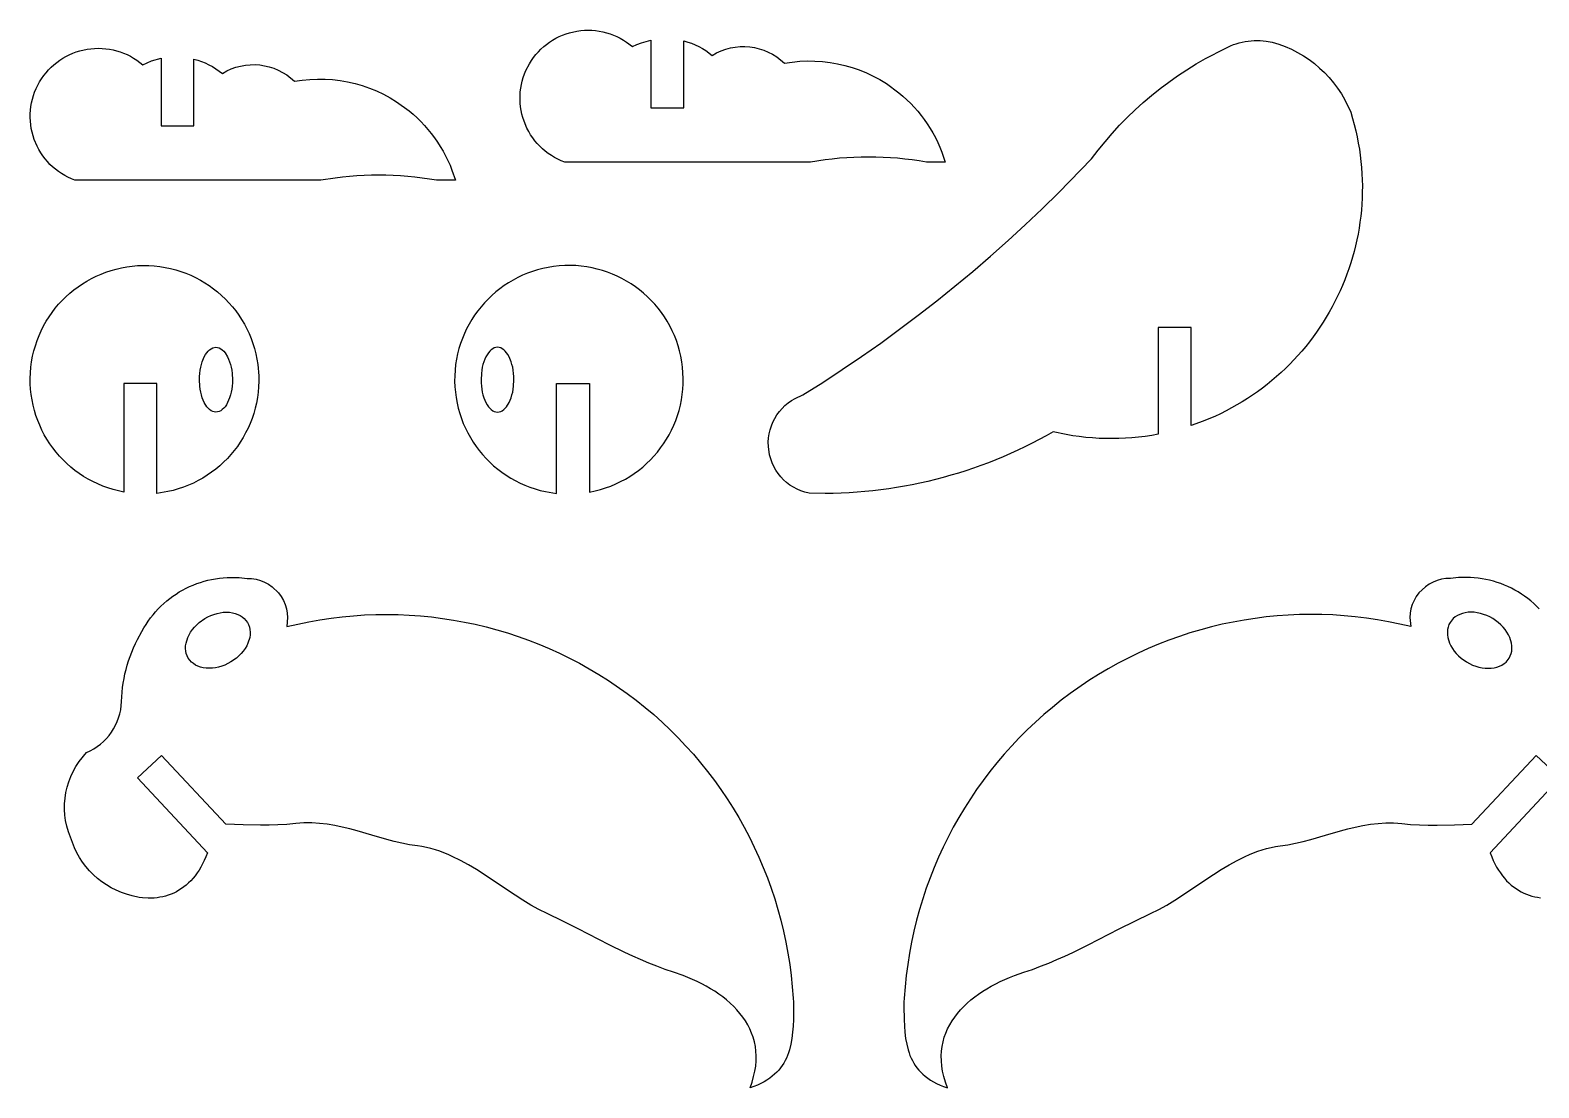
# Model space of a CAD drawing. Extents: x -32.1 to 67.2, y -16.6 to 37.5.
# Drawn here: x -32.1 to 2.36, y -16.55 to 7.61 of the extents above; entities that cross this region are included whole.
import ezdxf

# ---------------------------------------------------------------- set-up
doc = ezdxf.new("R2010")
doc.units = 0

msp = doc.modelspace()

# ---------------------------------------------------------------- linework, layer by layer
for points in [[(-17.171, 5.834), (-17.171, 7.364), (-17.082, 7.339), (-16.996, 7.309), (-16.911, 7.274), (-16.828, 7.235), (-16.748, 7.191), (-16.67, 7.143), (-16.522, 7.034), (-16.422, 7.09), (-16.319, 7.137), (-16.213, 7.175), (-16.105, 7.204), (-15.996, 7.223), (-15.886, 7.234), (-15.777, 7.235), (-15.667, 7.228), (-15.558, 7.212), (-15.451, 7.186), (-15.346, 7.153), (-15.244, 7.11), (-15.145, 7.059), (-15.05, 6.999), (-14.873, 6.855), (-14.699, 6.881), (-14.525, 6.898), (-14.35, 6.906), (-14.176, 6.904), (-14.003, 6.893), (-13.831, 6.872), (-13.661, 6.843), (-13.492, 6.804), (-13.326, 6.757), (-13.163, 6.7), (-13.002, 6.635), (-12.845, 6.561), (-12.692, 6.479), (-12.543, 6.388), (-12.258, 6.181), (-12.165, 6.103), (-12.076, 6.021), (-11.989, 5.936), (-11.906, 5.848), (-11.826, 5.757), (-11.75, 5.663), (-11.678, 5.567), (-11.609, 5.467), (-11.544, 5.366), (-11.482, 5.262), (-11.425, 5.156), (-11.372, 5.047), (-11.322, 4.937), (-11.277, 4.824), (-11.199, 4.594), (-11.629, 4.594), (-11.793, 4.621), (-11.958, 4.645), (-12.123, 4.666), (-12.289, 4.682), (-12.454, 4.695), (-12.62, 4.704), (-12.786, 4.71), (-12.952, 4.712), (-13.118, 4.71), (-13.284, 4.704), (-13.45, 4.695), (-13.616, 4.682), (-13.781, 4.666), (-13.946, 4.645), (-14.275, 4.594), (-19.891, 4.594), (-19.971, 4.625), (-20.049, 4.661), (-20.124, 4.702), (-20.197, 4.746), (-20.267, 4.793), (-20.335, 4.845), (-20.399, 4.9), (-20.46, 4.958), (-20.518, 5.019), (-20.572, 5.084), (-20.623, 5.151), (-20.671, 5.222), (-20.714, 5.295), (-20.754, 5.37), (-20.821, 5.529), (-20.848, 5.611), (-20.87, 5.693), (-20.887, 5.777), (-20.9, 5.861), (-20.909, 5.945), (-20.912, 6.03), (-20.911, 6.114), (-20.906, 6.199), (-20.896, 6.283), (-20.881, 6.366), (-20.862, 6.448), (-20.838, 6.53), (-20.81, 6.61), (-20.777, 6.689), (-20.698, 6.841), (-20.653, 6.915), (-20.603, 6.985), (-20.551, 7.052), (-20.494, 7.115), (-20.435, 7.176), (-20.372, 7.233), (-20.307, 7.286), (-20.238, 7.336), (-20.168, 7.382), (-20.094, 7.424), (-20.019, 7.462), (-19.941, 7.496), (-19.861, 7.526), (-19.78, 7.551), (-19.612, 7.589), (-19.527, 7.6), (-19.441, 7.607), (-19.356, 7.61), (-19.271, 7.607), (-19.186, 7.6), (-19.103, 7.589), (-19.02, 7.573), (-18.938, 7.552), (-18.857, 7.527), (-18.778, 7.498), (-18.7, 7.464), (-18.624, 7.426), (-18.55, 7.384), (-18.479, 7.338), (-18.342, 7.233), (-18.241, 7.281), (-18.138, 7.321), (-17.923, 7.381), (-17.923, 5.834), (-17.171, 5.834)], [(-5.583, 0.816), (-6.335, 0.816), (-6.335, -1.621), (-6.484, -1.647), (-6.633, -1.67), (-6.783, -1.688), (-6.934, -1.703), (-7.084, -1.713), (-7.235, -1.72), (-7.386, -1.722), (-7.536, -1.721), (-7.687, -1.716), (-7.837, -1.706), (-7.988, -1.693), (-8.138, -1.676), (-8.287, -1.655), (-8.436, -1.629), (-8.732, -1.567), (-8.892, -1.657), (-9.053, -1.744), (-9.215, -1.828), (-9.378, -1.909), (-9.543, -1.988), (-9.709, -2.063), (-9.876, -2.135), (-10.044, -2.205), (-10.213, -2.272), (-10.383, -2.335), (-10.554, -2.396), (-10.726, -2.454), (-10.899, -2.508), (-11.073, -2.56), (-11.248, -2.609), (-11.423, -2.655), (-11.6, -2.698), (-11.777, -2.737), (-11.954, -2.774), (-12.133, -2.808), (-12.312, -2.838), (-12.491, -2.866), (-12.671, -2.891), (-12.852, -2.912), (-13.033, -2.93), (-13.214, -2.946), (-13.396, -2.958), (-13.578, -2.967), (-13.76, -2.973), (-13.943, -2.975), (-14.309, -2.971), (-14.404, -2.948), (-14.496, -2.917), (-14.584, -2.879), (-14.667, -2.834), (-14.747, -2.783), (-14.822, -2.726), (-14.891, -2.663), (-14.956, -2.595), (-15.014, -2.522), (-15.067, -2.444), (-15.113, -2.362), (-15.153, -2.276), (-15.186, -2.187), (-15.212, -2.095), (-15.24, -1.902), (-15.242, -1.804), (-15.236, -1.707), (-15.222, -1.613), (-15.201, -1.52), (-15.172, -1.43), (-15.136, -1.343), (-15.093, -1.259), (-15.044, -1.179), (-14.989, -1.104), (-14.928, -1.033), (-14.861, -0.967), (-14.788, -0.906), (-14.711, -0.851), (-14.628, -0.802), (-14.449, -0.725), (-13.998, -0.439), (-13.552, -0.146), (-13.11, 0.155), (-12.674, 0.462), (-12.242, 0.776), (-11.816, 1.097), (-11.395, 1.425), (-10.98, 1.759), (-10.57, 2.1), (-10.165, 2.448), (-9.766, 2.802), (-9.373, 3.162), (-8.985, 3.529), (-8.603, 3.902), (-7.857, 4.667), (-7.706, 4.867), (-7.548, 5.062), (-7.385, 5.252), (-7.216, 5.437), (-7.042, 5.616), (-6.863, 5.789), (-6.678, 5.957), (-6.489, 6.119), (-6.294, 6.275), (-6.095, 6.425), (-5.891, 6.569), (-5.683, 6.707), (-5.47, 6.839), (-5.253, 6.964), (-4.807, 7.194), (-4.745, 7.225), (-4.681, 7.254), (-4.617, 7.279), (-4.552, 7.301), (-4.485, 7.321), (-4.418, 7.338), (-4.351, 7.351), (-4.283, 7.362), (-4.214, 7.369), (-4.146, 7.374), (-4.077, 7.375), (-4.008, 7.374), (-3.939, 7.369), (-3.87, 7.362), (-3.733, 7.337), (-3.582, 7.29), (-3.434, 7.236), (-3.291, 7.172), (-3.152, 7.102), (-3.019, 7.023), (-2.89, 6.937), (-2.766, 6.845), (-2.648, 6.745), (-2.535, 6.639), (-2.429, 6.526), (-2.329, 6.408), (-2.236, 6.283), (-2.151, 6.154), (-2.072, 6.018), (-1.937, 5.733), (-1.895, 5.594), (-1.857, 5.453), (-1.822, 5.313), (-1.791, 5.173), (-1.764, 5.032), (-1.74, 4.892), (-1.72, 4.751), (-1.703, 4.611), (-1.69, 4.471), (-1.681, 4.331), (-1.674, 4.191), (-1.672, 4.051), (-1.673, 3.912), (-1.677, 3.773), (-1.684, 3.635), (-1.695, 3.498), (-1.709, 3.36), (-1.726, 3.224), (-1.747, 3.088), (-1.771, 2.953), (-1.798, 2.819), (-1.828, 2.685), (-1.861, 2.553), (-1.898, 2.421), (-1.937, 2.291), (-1.98, 2.161), (-2.025, 2.033), (-2.074, 1.906), (-2.125, 1.78), (-2.18, 1.655), (-2.237, 1.532), (-2.298, 1.41), (-2.361, 1.289), (-2.427, 1.171), (-2.495, 1.053), (-2.567, 0.937), (-2.641, 0.823), (-2.718, 0.711), (-2.798, 0.6), (-2.88, 0.492), (-2.965, 0.385), (-3.053, 0.28), (-3.143, 0.177), (-3.236, 0.076), (-3.331, -0.022), (-3.429, -0.119), (-3.529, -0.213), (-3.632, -0.305), (-3.737, -0.395), (-3.844, -0.482), (-3.954, -0.567), (-4.066, -0.65), (-4.18, -0.73), (-4.297, -0.807), (-4.416, -0.881), (-4.537, -0.953), (-4.66, -1.022), (-4.786, -1.089), (-4.913, -1.152), (-5.043, -1.213), (-5.175, -1.27), (-5.309, -1.325), (-5.583, -1.424), (-5.583, 0.816)], [(-28.361, 5.421), (-28.361, 6.951), (-28.272, 6.926), (-28.186, 6.895), (-28.101, 6.861), (-28.018, 6.821), (-27.938, 6.778), (-27.86, 6.73), (-27.712, 6.62), (-27.612, 6.677), (-27.508, 6.724), (-27.403, 6.762), (-27.295, 6.79), (-27.186, 6.81), (-27.076, 6.82), (-26.966, 6.822), (-26.857, 6.814), (-26.748, 6.798), (-26.641, 6.773), (-26.536, 6.739), (-26.434, 6.697), (-26.335, 6.646), (-26.24, 6.586), (-26.063, 6.441), (-25.889, 6.468), (-25.714, 6.485), (-25.54, 6.492), (-25.366, 6.49), (-25.193, 6.479), (-25.021, 6.459), (-24.85, 6.429), (-24.682, 6.39), (-24.516, 6.343), (-24.352, 6.287), (-24.192, 6.221), (-24.035, 6.148), (-23.882, 6.065), (-23.733, 5.974), (-23.448, 5.768), (-23.355, 5.689), (-23.265, 5.607), (-23.179, 5.522), (-23.096, 5.434), (-23.016, 5.343), (-22.94, 5.249), (-22.867, 5.153), (-22.799, 5.054), (-22.734, 4.952), (-22.672, 4.848), (-22.615, 4.742), (-22.561, 4.634), (-22.512, 4.523), (-22.467, 4.411), (-22.389, 4.18), (-22.819, 4.18), (-22.983, 4.208), (-23.148, 4.232), (-23.313, 4.252), (-23.478, 4.269), (-23.644, 4.281), (-23.81, 4.291), (-23.976, 4.296), (-24.142, 4.298), (-24.308, 4.296), (-24.474, 4.291), (-24.64, 4.281), (-24.806, 4.269), (-24.971, 4.252), (-25.136, 4.232), (-25.465, 4.18), (-31.081, 4.18), (-31.161, 4.212), (-31.239, 4.248), (-31.314, 4.288), (-31.387, 4.332), (-31.457, 4.38), (-31.524, 4.431), (-31.589, 4.486), (-31.65, 4.544), (-31.708, 4.606), (-31.762, 4.67), (-31.813, 4.738), (-31.86, 4.808), (-31.904, 4.881), (-31.944, 4.957), (-32.011, 5.115), (-32.037, 5.197), (-32.06, 5.28), (-32.077, 5.363), (-32.09, 5.447), (-32.098, 5.532), (-32.102, 5.616), (-32.101, 5.701), (-32.095, 5.785), (-32.085, 5.869), (-32.071, 5.952), (-32.051, 6.035), (-32.028, 6.116), (-32, 6.196), (-31.967, 6.275), (-31.888, 6.428), (-31.843, 6.501), (-31.793, 6.571), (-31.74, 6.638), (-31.684, 6.702), (-31.625, 6.762), (-31.562, 6.819), (-31.496, 6.873), (-31.428, 6.922), (-31.357, 6.968), (-31.284, 7.01), (-31.208, 7.048), (-31.131, 7.082), (-31.051, 7.112), (-30.97, 7.138), (-30.802, 7.175), (-30.716, 7.187), (-30.631, 7.194), (-30.546, 7.196), (-30.461, 7.194), (-30.376, 7.187), (-30.292, 7.175), (-30.209, 7.159), (-30.127, 7.139), (-30.047, 7.114), (-29.968, 7.084), (-29.89, 7.051), (-29.814, 7.013), (-29.74, 6.971), (-29.668, 6.924), (-29.532, 6.82), (-29.431, 6.867), (-29.327, 6.908), (-29.113, 6.968), (-29.113, 5.421), (-28.361, 5.421)], [(-29.21, -0.46), (-29.962, -0.46), (-29.962, -2.944), (-30.087, -2.918), (-30.21, -2.886), (-30.329, -2.849), (-30.446, -2.806), (-30.56, -2.758), (-30.671, -2.705), (-30.779, -2.647), (-30.883, -2.585), (-30.984, -2.518), (-31.081, -2.447), (-31.175, -2.371), (-31.265, -2.291), (-31.351, -2.208), (-31.433, -2.12), (-31.511, -2.029), (-31.585, -1.935), (-31.654, -1.837), (-31.719, -1.737), (-31.779, -1.633), (-31.834, -1.526), (-31.885, -1.417), (-31.93, -1.306), (-31.971, -1.192), (-32.006, -1.076), (-32.036, -0.958), (-32.06, -0.838), (-32.079, -0.717), (-32.092, -0.594), (-32.1, -0.47), (-32.101, -0.345), (-32.086, -0.091), (-32.069, 0.035), (-32.046, 0.16), (-32.017, 0.282), (-31.983, 0.401), (-31.944, 0.518), (-31.899, 0.633), (-31.849, 0.744), (-31.794, 0.853), (-31.735, 0.958), (-31.671, 1.061), (-31.602, 1.16), (-31.529, 1.255), (-31.452, 1.347), (-31.37, 1.435), (-31.285, 1.519), (-31.197, 1.6), (-31.104, 1.676), (-31.008, 1.748), (-30.909, 1.815), (-30.807, 1.878), (-30.702, 1.936), (-30.594, 1.99), (-30.484, 2.039), (-30.371, 2.082), (-30.255, 2.12), (-30.137, 2.153), (-30.018, 2.181), (-29.896, 2.203), (-29.773, 2.219), (-29.648, 2.23), (-29.394, 2.232), (-29.267, 2.225), (-29.141, 2.211), (-29.017, 2.191), (-28.895, 2.166), (-28.776, 2.135), (-28.658, 2.099), (-28.544, 2.057), (-28.431, 2.01), (-28.322, 1.958), (-28.215, 1.902), (-28.111, 1.841), (-28.011, 1.775), (-27.914, 1.704), (-27.82, 1.63), (-27.73, 1.551), (-27.643, 1.468), (-27.561, 1.381), (-27.482, 1.291), (-27.408, 1.197), (-27.337, 1.1), (-27.272, 0.999), (-27.21, 0.895), (-27.154, 0.789), (-27.102, 0.679), (-27.056, 0.567), (-27.014, 0.452), (-26.978, 0.334), (-26.948, 0.215), (-26.922, 0.093), (-26.903, -0.031), (-26.882, -0.284), (-26.88, -0.412), (-26.885, -0.538), (-26.896, -0.663), (-26.912, -0.786), (-26.934, -0.908), (-26.962, -1.027), (-26.995, -1.145), (-27.034, -1.26), (-27.078, -1.373), (-27.126, -1.484), (-27.18, -1.592), (-27.239, -1.697), (-27.302, -1.799), (-27.369, -1.898), (-27.441, -1.993), (-27.518, -2.086), (-27.598, -2.174), (-27.683, -2.259), (-27.771, -2.34), (-27.863, -2.417), (-27.958, -2.49), (-28.058, -2.559), (-28.16, -2.623), (-28.266, -2.682), (-28.374, -2.736), (-28.486, -2.786), (-28.6, -2.831), (-28.718, -2.87), (-28.837, -2.904), (-28.959, -2.932), (-29.21, -2.972), (-29.21, -0.46)], [(-20.076, -0.46), (-19.324, -0.46), (-19.324, -2.944), (-19.199, -2.918), (-19.076, -2.886), (-18.957, -2.849), (-18.84, -2.806), (-18.726, -2.758), (-18.615, -2.705), (-18.507, -2.647), (-18.403, -2.585), (-18.302, -2.518), (-18.205, -2.447), (-18.111, -2.371), (-18.021, -2.291), (-17.935, -2.208), (-17.853, -2.12), (-17.775, -2.029), (-17.701, -1.935), (-17.632, -1.837), (-17.567, -1.737), (-17.507, -1.633), (-17.452, -1.526), (-17.401, -1.417), (-17.356, -1.306), (-17.315, -1.192), (-17.28, -1.076), (-17.25, -0.958), (-17.226, -0.838), (-17.207, -0.717), (-17.194, -0.594), (-17.186, -0.47), (-17.185, -0.345), (-17.201, -0.091), (-17.217, 0.035), (-17.24, 0.16), (-17.269, 0.282), (-17.303, 0.401), (-17.342, 0.518), (-17.387, 0.633), (-17.437, 0.744), (-17.492, 0.853), (-17.551, 0.958), (-17.615, 1.061), (-17.684, 1.16), (-17.757, 1.255), (-17.834, 1.347), (-17.916, 1.435), (-18.001, 1.519), (-18.089, 1.6), (-18.182, 1.676), (-18.278, 1.748), (-18.377, 1.815), (-18.479, 1.878), (-18.584, 1.936), (-18.692, 1.99), (-18.802, 2.039), (-18.916, 2.082), (-19.031, 2.12), (-19.149, 2.153), (-19.268, 2.181), (-19.39, 2.203), (-19.513, 2.219), (-19.638, 2.23), (-19.892, 2.232), (-20.019, 2.225), (-20.145, 2.211), (-20.269, 2.191), (-20.391, 2.166), (-20.51, 2.135), (-20.628, 2.099), (-20.742, 2.057), (-20.855, 2.01), (-20.964, 1.958), (-21.071, 1.902), (-21.175, 1.841), (-21.275, 1.775), (-21.372, 1.704), (-21.466, 1.63), (-21.556, 1.551), (-21.643, 1.468), (-21.725, 1.381), (-21.804, 1.291), (-21.879, 1.197), (-21.949, 1.1), (-22.014, 0.999), (-22.076, 0.895), (-22.132, 0.789), (-22.184, 0.679), (-22.23, 0.567), (-22.272, 0.452), (-22.308, 0.334), (-22.338, 0.215), (-22.364, 0.093), (-22.383, -0.031), (-22.404, -0.284), (-22.406, -0.412), (-22.401, -0.538), (-22.39, -0.663), (-22.374, -0.786), (-22.352, -0.908), (-22.324, -1.027), (-22.291, -1.145), (-22.252, -1.26), (-22.208, -1.373), (-22.16, -1.484), (-22.106, -1.592), (-22.047, -1.697), (-21.984, -1.799), (-21.917, -1.898), (-21.845, -1.993), (-21.768, -2.086), (-21.688, -2.174), (-21.604, -2.259), (-21.515, -2.34), (-21.423, -2.417), (-21.328, -2.49), (-21.228, -2.559), (-21.126, -2.623), (-21.02, -2.682), (-20.912, -2.736), (-20.8, -2.786), (-20.686, -2.831), (-20.568, -2.87), (-20.449, -2.904), (-20.327, -2.932), (-20.076, -2.972), (-20.076, -0.46)], [(-27.859, 0.364), (-27.821, 0.361), (-27.785, 0.35), (-27.749, 0.332), (-27.715, 0.308), (-27.681, 0.277), (-27.65, 0.24), (-27.593, 0.147), (-27.568, 0.093), (-27.546, 0.035), (-27.527, -0.027), (-27.511, -0.093), (-27.499, -0.161), (-27.49, -0.231), (-27.483, -0.376), (-27.484, -0.449), (-27.49, -0.521), (-27.499, -0.592), (-27.511, -0.66), (-27.527, -0.725), (-27.546, -0.787), (-27.593, -0.9), (-27.62, -0.949), (-27.65, -0.992), (-27.681, -1.029), (-27.715, -1.06), (-27.749, -1.085), (-27.785, -1.102), (-27.859, -1.117), (-27.896, -1.113), (-27.932, -1.102), (-27.968, -1.085), (-28.002, -1.06), (-28.036, -1.029), (-28.067, -0.992), (-28.124, -0.9), (-28.149, -0.846), (-28.171, -0.787), (-28.19, -0.725), (-28.206, -0.66), (-28.218, -0.592), (-28.227, -0.521), (-28.235, -0.376), (-28.233, -0.303), (-28.227, -0.231), (-28.218, -0.161), (-28.206, -0.093), (-28.19, -0.027), (-28.171, 0.035), (-28.124, 0.147), (-28.097, 0.197), (-28.067, 0.24), (-28.036, 0.277), (-28.002, 0.308), (-27.968, 0.332), (-27.932, 0.35), (-27.859, 0.364)], [(-21.427, 0.364), (-21.465, 0.361), (-21.501, 0.35), (-21.537, 0.332), (-21.571, 0.308), (-21.605, 0.277), (-21.636, 0.24), (-21.693, 0.147), (-21.718, 0.093), (-21.74, 0.035), (-21.759, -0.027), (-21.775, -0.093), (-21.787, -0.161), (-21.796, -0.231), (-21.803, -0.376), (-21.802, -0.449), (-21.796, -0.521), (-21.787, -0.592), (-21.775, -0.66), (-21.759, -0.725), (-21.74, -0.787), (-21.693, -0.9), (-21.666, -0.949), (-21.636, -0.992), (-21.605, -1.029), (-21.571, -1.06), (-21.537, -1.085), (-21.501, -1.102), (-21.427, -1.117), (-21.39, -1.113), (-21.354, -1.102), (-21.318, -1.085), (-21.284, -1.06), (-21.25, -1.029), (-21.219, -0.992), (-21.162, -0.9), (-21.137, -0.846), (-21.115, -0.787), (-21.096, -0.725), (-21.08, -0.66), (-21.068, -0.592), (-21.059, -0.521), (-21.051, -0.376), (-21.053, -0.303), (-21.059, -0.231), (-21.068, -0.161), (-21.08, -0.093), (-21.096, -0.027), (-21.115, 0.035), (-21.162, 0.147), (-21.189, 0.197), (-21.219, 0.24), (-21.25, 0.277), (-21.284, 0.308), (-21.318, 0.332), (-21.354, 0.35), (-21.427, 0.364)], [(-31.184, -10.828), (-31.23, -10.704), (-31.266, -10.577), (-31.292, -10.449), (-31.309, -10.321), (-31.317, -10.192), (-31.316, -10.063), (-31.305, -9.935), (-31.286, -9.808), (-31.258, -9.683), (-31.22, -9.56), (-31.175, -9.44), (-31.12, -9.323), (-31.057, -9.21), (-30.986, -9.1), (-30.818, -8.896), (-30.731, -8.856), (-30.649, -8.809), (-30.57, -8.758), (-30.496, -8.701), (-30.426, -8.639), (-30.361, -8.573), (-30.301, -8.502), (-30.246, -8.428), (-30.196, -8.35), (-30.152, -8.268), (-30.113, -8.184), (-30.081, -8.097), (-30.054, -8.007), (-30.034, -7.915), (-30.014, -7.725), (-30.01, -7.62), (-30.002, -7.514), (-29.99, -7.41), (-29.976, -7.306), (-29.958, -7.202), (-29.937, -7.099), (-29.912, -6.997), (-29.885, -6.896), (-29.854, -6.796), (-29.819, -6.696), (-29.782, -6.598), (-29.741, -6.501), (-29.698, -6.406), (-29.651, -6.311), (-29.548, -6.127), (-29.503, -6.046), (-29.455, -5.968), (-29.405, -5.892), (-29.352, -5.819), (-29.296, -5.748), (-29.238, -5.679), (-29.178, -5.613), (-29.115, -5.549), (-29.05, -5.489), (-28.983, -5.43), (-28.914, -5.375), (-28.843, -5.322), (-28.77, -5.272), (-28.695, -5.225), (-28.619, -5.181), (-28.541, -5.14), (-28.461, -5.102), (-28.38, -5.067), (-28.298, -5.034), (-28.214, -5.005), (-28.13, -4.98), (-28.044, -4.957), (-27.957, -4.938), (-27.87, -4.922), (-27.781, -4.909), (-27.692, -4.9), (-27.602, -4.894), (-27.512, -4.891), (-27.422, -4.892), (-27.331, -4.897), (-27.148, -4.917), (-27.044, -4.921), (-26.943, -4.936), (-26.844, -4.962), (-26.75, -4.999), (-26.66, -5.046), (-26.576, -5.104), (-26.428, -5.247), (-26.367, -5.33), (-26.316, -5.419), (-26.276, -5.513), (-26.247, -5.61), (-26.228, -5.71), (-26.222, -5.812), (-26.243, -6.017), (-25.99, -5.957), (-25.737, -5.905), (-25.483, -5.86), (-25.228, -5.822), (-24.973, -5.791), (-24.718, -5.767), (-24.462, -5.75), (-24.207, -5.74), (-23.952, -5.738), (-23.697, -5.742), (-23.443, -5.753), (-23.189, -5.771), (-22.936, -5.796), (-22.684, -5.828), (-22.433, -5.867), (-22.183, -5.912), (-21.935, -5.964), (-21.688, -6.024), (-21.443, -6.089), (-21.199, -6.162), (-20.957, -6.241), (-20.718, -6.327), (-20.48, -6.419), (-20.245, -6.518), (-20.012, -6.624), (-19.782, -6.736), (-19.555, -6.854), (-19.331, -6.979), (-19.109, -7.111), (-18.891, -7.249), (-18.465, -7.544), (-18.257, -7.7), (-18.055, -7.862), (-17.858, -8.028), (-17.666, -8.2), (-17.48, -8.377), (-17.298, -8.558), (-17.122, -8.744), (-16.952, -8.934), (-16.787, -9.129), (-16.627, -9.327), (-16.474, -9.53), (-16.326, -9.737), (-16.183, -9.948), (-16.047, -10.162), (-15.916, -10.38), (-15.792, -10.601), (-15.674, -10.826), (-15.561, -11.054), (-15.455, -11.284), (-15.356, -11.518), (-15.262, -11.755), (-15.175, -11.994), (-15.095, -12.236), (-15.021, -12.48), (-14.953, -12.726), (-14.893, -12.975), (-14.839, -13.226), (-14.792, -13.478), (-14.752, -13.733), (-14.718, -13.989), (-14.673, -14.505), (-14.666, -14.598), (-14.664, -14.692), (-14.669, -14.995), (-14.676, -15.142), (-14.687, -15.285), (-14.704, -15.424), (-14.728, -15.559), (-14.76, -15.688), (-14.78, -15.751), (-14.803, -15.812), (-14.828, -15.872), (-14.856, -15.93), (-14.887, -15.987), (-14.922, -16.042), (-14.96, -16.095), (-15.002, -16.147), (-15.048, -16.196), (-15.097, -16.244), (-15.151, -16.29), (-15.209, -16.334), (-15.272, -16.376), (-15.339, -16.416), (-15.411, -16.454), (-15.488, -16.489), (-15.571, -16.522), (-15.658, -16.553), (-15.612, -16.424), (-15.576, -16.298), (-15.548, -16.175), (-15.53, -16.055), (-15.519, -15.938), (-15.518, -15.825), (-15.524, -15.714), (-15.537, -15.606), (-15.558, -15.501), (-15.587, -15.399), (-15.622, -15.301), (-15.663, -15.205), (-15.711, -15.112), (-15.764, -15.022), (-15.823, -14.936), (-15.888, -14.852), (-15.957, -14.771), (-16.032, -14.693), (-16.11, -14.618), (-16.193, -14.546), (-16.28, -14.477), (-16.37, -14.411), (-16.464, -14.348), (-16.561, -14.288), (-16.66, -14.231), (-16.762, -14.177), (-16.866, -14.125), (-16.971, -14.077), (-17.079, -14.031), (-17.187, -13.989), (-17.406, -13.912), (-17.598, -13.847), (-17.787, -13.777), (-17.973, -13.703), (-18.157, -13.625), (-18.339, -13.544), (-18.519, -13.459), (-18.875, -13.284), (-19.582, -12.921), (-19.936, -12.743), (-20.296, -12.571), (-20.484, -12.479), (-20.668, -12.377), (-20.849, -12.269), (-21.027, -12.154), (-21.38, -11.917), (-21.732, -11.68), (-21.91, -11.566), (-22.09, -11.457), (-22.273, -11.356), (-22.46, -11.265), (-22.554, -11.223), (-22.651, -11.184), (-22.748, -11.148), (-22.847, -11.116), (-22.947, -11.088), (-23.049, -11.063), (-23.153, -11.042), (-23.258, -11.026), (-23.436, -10.999), (-23.612, -10.964), (-23.785, -10.923), (-23.957, -10.878), (-24.297, -10.781), (-24.635, -10.683), (-24.804, -10.637), (-24.974, -10.596), (-25.146, -10.56), (-25.319, -10.531), (-25.494, -10.511), (-25.671, -10.501), (-25.76, -10.5), (-25.851, -10.502), (-25.942, -10.507), (-26.034, -10.516), (-26.239, -10.534), (-26.442, -10.546), (-26.643, -10.551), (-26.843, -10.551), (-27.24, -10.542), (-27.635, -10.529), (-29.103, -8.958), (-29.653, -9.471), (-28.055, -11.184), (-28.092, -11.274), (-28.126, -11.356), (-28.163, -11.435), (-28.202, -11.509), (-28.244, -11.579), (-28.287, -11.645), (-28.333, -11.708), (-28.381, -11.766), (-28.431, -11.821), (-28.482, -11.872), (-28.536, -11.92), (-28.59, -11.963), (-28.647, -12.003), (-28.704, -12.04), (-28.763, -12.073), (-28.824, -12.103), (-28.885, -12.129), (-28.947, -12.152), (-29.01, -12.171), (-29.074, -12.188), (-29.139, -12.201), (-29.204, -12.211), (-29.27, -12.218), (-29.336, -12.222), (-29.403, -12.223), (-29.536, -12.216), (-29.615, -12.205), (-29.774, -12.168), (-29.898, -12.132), (-30.019, -12.089), (-30.137, -12.039), (-30.25, -11.981), (-30.359, -11.917), (-30.463, -11.846), (-30.562, -11.768), (-30.656, -11.684), (-30.744, -11.595), (-30.827, -11.5), (-30.903, -11.4), (-30.974, -11.294), (-31.037, -11.184), (-31.093, -11.07), (-31.184, -10.828)], [(-27.141, -5.921), (-27.115, -5.972), (-27.095, -6.026), (-27.083, -6.083), (-27.078, -6.142), (-27.08, -6.202), (-27.088, -6.265), (-27.127, -6.391), (-27.156, -6.454), (-27.192, -6.515), (-27.234, -6.574), (-27.281, -6.63), (-27.333, -6.684), (-27.39, -6.735), (-27.516, -6.824), (-27.584, -6.862), (-27.654, -6.894), (-27.725, -6.921), (-27.797, -6.942), (-27.869, -6.957), (-27.94, -6.967), (-28.08, -6.967), (-28.147, -6.958), (-28.21, -6.942), (-28.269, -6.921), (-28.324, -6.894), (-28.373, -6.862), (-28.418, -6.825), (-28.49, -6.736), (-28.516, -6.685), (-28.535, -6.631), (-28.548, -6.574), (-28.553, -6.515), (-28.551, -6.454), (-28.542, -6.392), (-28.504, -6.266), (-28.474, -6.203), (-28.439, -6.142), (-28.397, -6.083), (-28.35, -6.026), (-28.298, -5.973), (-28.241, -5.922), (-28.115, -5.833), (-28.047, -5.795), (-27.977, -5.763), (-27.906, -5.736), (-27.834, -5.715), (-27.762, -5.699), (-27.69, -5.69), (-27.55, -5.69), (-27.483, -5.699), (-27.42, -5.715), (-27.361, -5.736), (-27.307, -5.762), (-27.257, -5.795), (-27.213, -5.832), (-27.141, -5.921)], [(0.333, -5.921), (0.307, -5.972), (0.288, -6.026), (0.276, -6.083), (0.27, -6.142), (0.272, -6.202), (0.281, -6.265), (0.319, -6.391), (0.349, -6.454), (0.385, -6.515), (0.426, -6.574), (0.473, -6.63), (0.525, -6.684), (0.582, -6.735), (0.708, -6.824), (0.776, -6.862), (0.846, -6.894), (0.917, -6.921), (0.989, -6.942), (1.061, -6.957), (1.133, -6.967), (1.273, -6.967), (1.34, -6.958), (1.403, -6.942), (1.462, -6.921), (1.516, -6.894), (1.566, -6.862), (1.61, -6.825), (1.682, -6.736), (1.708, -6.685), (1.728, -6.631), (1.74, -6.574), (1.745, -6.515), (1.744, -6.454), (1.735, -6.392), (1.696, -6.266), (1.667, -6.203), (1.631, -6.142), (1.589, -6.083), (1.542, -6.026), (1.49, -5.973), (1.434, -5.922), (1.307, -5.833), (1.239, -5.795), (1.169, -5.763), (1.098, -5.736), (1.026, -5.715), (0.954, -5.699), (0.883, -5.69), (0.743, -5.69), (0.676, -5.699), (0.613, -5.715), (0.554, -5.736), (0.499, -5.762), (0.45, -5.795), (0.405, -5.832), (0.333, -5.921)]]:
    msp.add_lwpolyline(points, close=True)
msp.add_lwpolyline([(2.37, -5.613), (2.308, -5.549), (2.243, -5.489), (2.175, -5.43), (2.106, -5.375), (2.035, -5.322), (1.962, -5.272), (1.887, -5.225), (1.811, -5.181), (1.733, -5.14), (1.653, -5.102), (1.572, -5.067), (1.49, -5.034), (1.407, -5.005), (1.322, -4.98), (1.236, -4.957), (1.15, -4.938), (1.062, -4.922), (0.974, -4.909), (0.885, -4.9), (0.795, -4.894), (0.705, -4.891), (0.614, -4.892), (0.523, -4.897), (0.34, -4.917), (0.237, -4.921), (0.135, -4.936), (0.037, -4.962), (-0.058, -4.999), (-0.148, -5.046), (-0.232, -5.104), (-0.38, -5.247), (-0.441, -5.33), (-0.492, -5.419), (-0.532, -5.513), (-0.561, -5.61), (-0.579, -5.71), (-0.586, -5.812), (-0.564, -6.017), (-0.817, -5.957), (-1.071, -5.905), (-1.325, -5.86), (-1.58, -5.822), (-1.835, -5.791), (-2.09, -5.767), (-2.345, -5.75), (-2.601, -5.74), (-2.856, -5.738), (-3.11, -5.742), (-3.365, -5.753), (-3.618, -5.771), (-3.871, -5.796), (-4.123, -5.828), (-4.374, -5.867), (-4.624, -5.912), (-4.873, -5.964), (-5.12, -6.024), (-5.365, -6.089), (-5.609, -6.162), (-5.85, -6.241), (-6.09, -6.327), (-6.327, -6.419), (-6.563, -6.518), (-6.795, -6.624), (-7.025, -6.736), (-7.253, -6.854), (-7.477, -6.979), (-7.698, -7.111), (-7.917, -7.249), (-8.343, -7.544), (-8.55, -7.7), (-8.752, -7.862), (-8.949, -8.028), (-9.141, -8.2), (-9.328, -8.377), (-9.509, -8.558), (-9.685, -8.744), (-9.856, -8.934), (-10.021, -9.129), (-10.18, -9.327), (-10.334, -9.53), (-10.482, -9.737), (-10.624, -9.948), (-10.761, -10.162), (-10.891, -10.38), (-11.016, -10.601), (-11.134, -10.826), (-11.246, -11.054), (-11.352, -11.284), (-11.452, -11.518), (-11.545, -11.755), (-11.632, -11.994), (-11.713, -12.236), (-11.787, -12.48), (-11.854, -12.726), (-11.915, -12.975), (-11.969, -13.226), (-12.016, -13.478), (-12.056, -13.733), (-12.089, -13.989), (-12.135, -14.505), (-12.142, -14.598), (-12.144, -14.692), (-12.138, -14.995), (-12.132, -15.142), (-12.121, -15.285), (-12.104, -15.424), (-12.08, -15.559), (-12.047, -15.688), (-12.027, -15.751), (-12.005, -15.812), (-11.98, -15.872), (-11.951, -15.93), (-11.92, -15.987), (-11.885, -16.042), (-11.847, -16.095), (-11.805, -16.147), (-11.76, -16.196), (-11.71, -16.244), (-11.656, -16.29), (-11.598, -16.334), (-11.536, -16.376), (-11.468, -16.416), (-11.396, -16.454), (-11.319, -16.489), (-11.237, -16.522), (-11.149, -16.553), (-11.195, -16.424), (-11.232, -16.298), (-11.259, -16.175), (-11.278, -16.055), (-11.288, -15.938), (-11.29, -15.825), (-11.284, -15.714), (-11.27, -15.606), (-11.249, -15.501), (-11.221, -15.399), (-11.186, -15.301), (-11.145, -15.205), (-11.097, -15.112), (-11.043, -15.022), (-10.984, -14.936), (-10.92, -14.852), (-10.85, -14.771), (-10.776, -14.693), (-10.697, -14.618), (-10.614, -14.546), (-10.527, -14.477), (-10.437, -14.411), (-10.343, -14.348), (-10.247, -14.288), (-10.148, -14.231), (-10.046, -14.177), (-9.942, -14.125), (-9.836, -14.077), (-9.729, -14.031), (-9.621, -13.989), (-9.401, -13.912), (-9.209, -13.847), (-9.021, -13.777), (-8.834, -13.703), (-8.651, -13.625), (-8.469, -13.544), (-8.289, -13.459), (-7.932, -13.284), (-7.226, -12.921), (-6.871, -12.743), (-6.512, -12.571), (-6.324, -12.479), (-6.14, -12.377), (-5.959, -12.269), (-5.78, -12.154), (-5.427, -11.917), (-5.075, -11.68), (-4.897, -11.566), (-4.717, -11.457), (-4.535, -11.356), (-4.348, -11.265), (-4.253, -11.223), (-4.157, -11.184), (-4.06, -11.148), (-3.961, -11.116), (-3.86, -11.088), (-3.758, -11.063), (-3.655, -11.042), (-3.549, -11.026), (-3.371, -10.999), (-3.196, -10.964), (-3.022, -10.923), (-2.851, -10.878), (-2.511, -10.781), (-2.173, -10.683), (-2.003, -10.637), (-1.833, -10.596), (-1.662, -10.56), (-1.489, -10.531), (-1.314, -10.511), (-1.137, -10.501), (-1.047, -10.5), (-0.957, -10.502), (-0.865, -10.507), (-0.773, -10.516), (-0.569, -10.534), (-0.366, -10.546), (-0.165, -10.551), (0.035, -10.551), (0.432, -10.542), (0.828, -10.529), (2.296, -8.958), (2.846, -9.471), (1.247, -11.184), (1.284, -11.274), (1.318, -11.356), (1.355, -11.435), (1.395, -11.509), (1.436, -11.579), (1.48, -11.645), (1.526, -11.708), (1.573, -11.766), (1.623, -11.821), (1.675, -11.872), (1.728, -11.92), (1.783, -11.963), (1.839, -12.003), (1.897, -12.04), (1.956, -12.073), (2.016, -12.103), (2.077, -12.129), (2.14, -12.152), (2.203, -12.171), (2.267, -12.188), (2.331, -12.201), (2.397, -12.211)])

doc.saveas('drawing.dxf')
